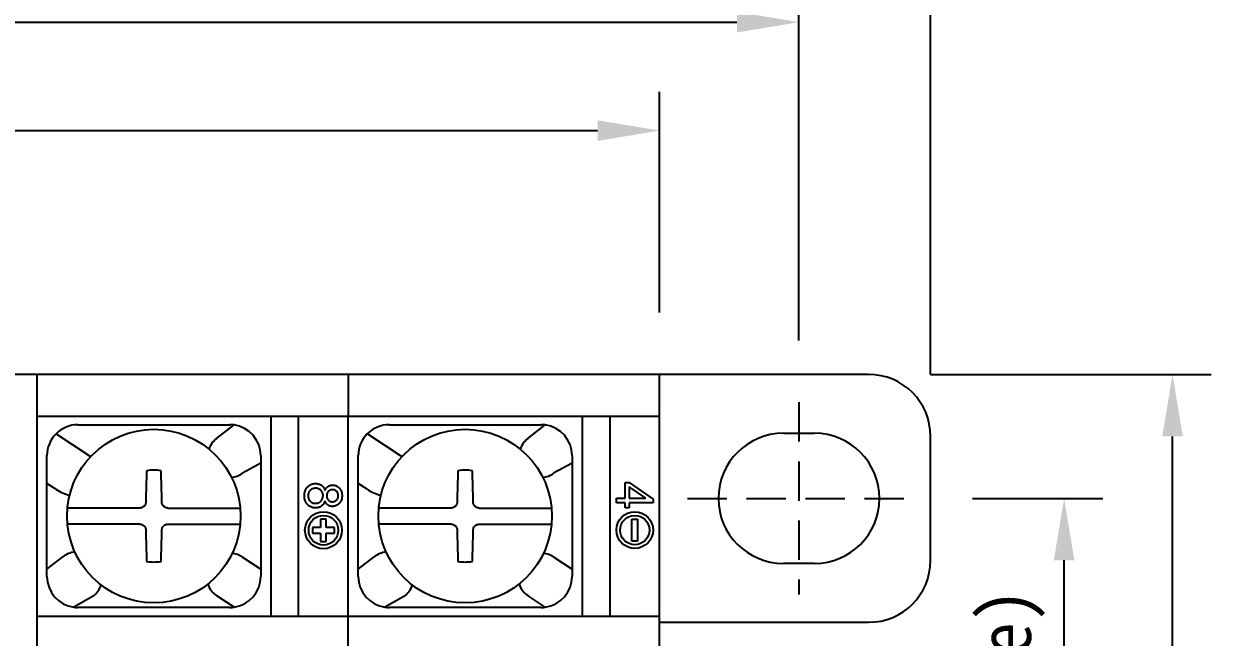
# Model space of a CAD drawing. Header units: millimetres. Extents: x 3108 to 3521, y -1583 to -1296.
# Drawn here: x 3258.38 to 3296.72, y -1408.66 to -1388.86 of the extents above; entities that cross this region are included whole.
import ezdxf

# ---------------------------------------------------------------- set-up
doc = ezdxf.new("R2010")
doc.units = ezdxf.units.MM
doc.linetypes.add('HIDDEN', pattern=[9.525, 6.35, -3.175])
doc.styles.add('굴림', font='', dxfattribs={"width": 0.9})
doc.styles.get('굴림').set_extended_font_data('GulimChe')
doc.dimstyles.new('ISO-25', dxfattribs={"dimtxt": 1.7, "dimasz": 2, "dimexe": 1.25, "dimexo": 2, "dimtad": 1, "dimzin": 9, "dimdsep": 46, "dimtxsty": '굴림', "dimcen": 2.5, "dimclrd": 4, "dimclre": 4, "dimclrt": 4, "dimadec": 0, "dimazin": 0, "dimtfac": 1, "dimtmove": 0, "dimatfit": 3, "dimfxl": 1, "dimarcsym": 0})

# ---------------------------------------------------------------- blocks, each defined once
blk = doc.blocks.new('*D39')
at = {"color": 4, "lineweight": -2, "ltscale": 0.3, "transparency": 16777216}
for p, q in [((3207.905, -1398.173), (3207.905, -1391.054)), ((3278.905, -1398.173), (3278.905, -1391.054)), ((3209.905, -1392.304), (3276.905, -1392.304))]:
    blk.add_line(p, q, dxfattribs=at)
at = {"color": 4, "ltscale": 0.3, "transparency": 16777216}
for points in [[(3209.905, -1391.971), (3209.905, -1392.638), (3207.905, -1392.304)], [(3276.905, -1391.971), (3276.905, -1392.638), (3278.905, -1392.304)]]:
    blk.add_solid(points, dxfattribs=at)
at = {"layer": 'DEFPOINTS', "color": 0, "ltscale": 0.3, "transparency": 16777216}
for p in [(3278.905, -1392.304), (3207.905, -1400.173), (3278.905, -1400.173)]:
    blk.add_point(p, dxfattribs=at)
at = {"color": 4, "ltscale": 0.3, "transparency": 16777216, "insert": (3243.405, -1390.807), "char_height": 1.7, "attachment_point": 5, "style": '굴림'}
blk.add_mtext('71', dxfattribs=at)
blk = doc.blocks.new('*D40')
at = {"color": 4, "lineweight": -2, "ltscale": 0.3, "transparency": 16777216}
for p, q in [((3203.405, -1398.173), (3203.405, -1387.554)), ((3283.405, -1399.073), (3283.405, -1387.554)), ((3205.405, -1388.804), (3281.405, -1388.804))]:
    blk.add_line(p, q, dxfattribs=at)
at = {"color": 4, "ltscale": 0.3, "transparency": 16777216}
for points in [[(3205.405, -1388.471), (3205.405, -1389.138), (3203.405, -1388.804)], [(3281.405, -1388.471), (3281.405, -1389.138), (3283.405, -1388.804)]]:
    blk.add_solid(points, dxfattribs=at)
at = {"layer": 'DEFPOINTS', "color": 0, "ltscale": 0.3, "transparency": 16777216}
for p in [(3283.405, -1388.804), (3203.405, -1400.173), (3283.405, -1401.073)]:
    blk.add_point(p, dxfattribs=at)
at = {"color": 4, "ltscale": 0.3, "transparency": 16777216, "insert": (3243.405, -1387.111), "char_height": 1.7, "attachment_point": 5, "style": '굴림'}
blk.add_mtext('80{\\W1;(중판취부 Hole)}', dxfattribs=at)
blk = doc.blocks.new('*D41')
at = {"color": 4, "lineweight": -2, "ltscale": 0.3, "transparency": 16777216}
for p, q in [((3199.655, -1398.173), (3199.655, -1384.054)), ((3287.655, -1400.173), (3287.655, -1384.054)), ((3201.655, -1385.304), (3285.655, -1385.304))]:
    blk.add_line(p, q, dxfattribs=at)
at = {"color": 4, "ltscale": 0.3, "transparency": 16777216}
for points in [[(3201.655, -1384.971), (3201.655, -1385.638), (3199.655, -1385.304)], [(3285.655, -1384.971), (3285.655, -1385.638), (3287.655, -1385.304)]]:
    blk.add_solid(points, dxfattribs=at)
at = {"layer": 'DEFPOINTS', "color": 0, "ltscale": 0.3, "transparency": 16777216}
for p in [(3287.655, -1385.304), (3199.655, -1400.173), (3287.655, -1402.173)]:
    blk.add_point(p, dxfattribs=at)
at = {"color": 4, "ltscale": 0.3, "transparency": 16777216, "insert": (3243.655, -1383.81), "char_height": 1.7, "attachment_point": 5, "style": '굴림'}
blk.add_mtext('88', dxfattribs=at)
blk = doc.blocks.new('*D42')
at = {"color": 4, "lineweight": -2, "ltscale": 0.3, "transparency": 16777216}
for p, q in [((3289.005, -1404.173), (3293.217, -1404.173)), ((3291.967, -1426.173), (3291.967, -1406.173)), ((3280.905, -1428.173), (3293.217, -1428.173))]:
    blk.add_line(p, q, dxfattribs=at)
at = {"color": 4, "ltscale": 0.3, "transparency": 16777216}
for points in [[(3291.633, -1406.173), (3292.3, -1406.173), (3291.967, -1404.173)], [(3291.633, -1426.173), (3292.3, -1426.173), (3291.967, -1428.173)]]:
    blk.add_solid(points, dxfattribs=at)
at = {"layer": 'DEFPOINTS', "color": 0, "ltscale": 0.3, "transparency": 16777216}
for p in [(3287.005, -1404.173), (3291.967, -1404.173), (3278.905, -1428.173)]:
    blk.add_point(p, dxfattribs=at)
at = {"color": 4, "ltscale": 0.3, "transparency": 16777216, "insert": (3290.273, -1416.173), "char_height": 1.7, "attachment_point": 5, "rotation": 90, "style": '굴림'}
blk.add_mtext('24{\\W1;(중판취부 Hole)}', dxfattribs=at)
blk = doc.blocks.new('*D43')
at = {"color": 4, "lineweight": -2, "ltscale": 0.3, "transparency": 16777216}
for p, q in [((3287.655, -1400.173), (3296.717, -1400.173)), ((3295.467, -1430.173), (3295.467, -1402.173)), ((3280.905, -1432.173), (3296.717, -1432.173))]:
    blk.add_line(p, q, dxfattribs=at)
at = {"color": 4, "ltscale": 0.3, "transparency": 16777216}
for points in [[(3295.133, -1402.173), (3295.8, -1402.173), (3295.467, -1400.173)], [(3295.133, -1430.173), (3295.8, -1430.173), (3295.467, -1432.173)]]:
    blk.add_solid(points, dxfattribs=at)
at = {"layer": 'DEFPOINTS', "color": 0, "ltscale": 0.3, "transparency": 16777216}
for p in [(3285.655, -1400.173), (3295.467, -1400.173), (3278.905, -1432.173)]:
    blk.add_point(p, dxfattribs=at)
at = {"color": 4, "ltscale": 0.3, "transparency": 16777216, "insert": (3293.972, -1416.173), "char_height": 1.7, "attachment_point": 5, "rotation": 90, "style": '굴림'}
blk.add_mtext('32', dxfattribs=at)

msp = doc.modelspace()

# ---------------------------------------------------------------- linework, layer by layer
for p, q in [((3285.655, -1400.173), (3207.905, -1400.173)), ((3258.805, -1400.173), (3258.805, -1432.173)), ((3268.855, -1400.173), (3268.855, -1401.539)), ((3278.905, -1401.54), (3278.905, -1400.173)), ((3278.905, -1401.536), (3258.805, -1401.536)), ((3266.355, -1401.518), (3266.355, -1407.951)), ((3267.255, -1407.97), (3267.255, -1401.536)), ((3268.855, -1407.946), (3268.855, -1401.559)), ((3276.405, -1401.518), (3276.405, -1407.951)), ((3277.305, -1401.536), (3277.305, -1407.97)), ((3278.905, -1401.551), (3278.905, -1401.54)), ((3278.905, -1401.559), (3278.905, -1401.551)), ((3278.905, -1407.947), (3278.905, -1401.559)), ((3260.13, -1401.795), (3265.03, -1401.795)), ((3264.603, -1402.24), (3265.168, -1401.804)), ((3270.18, -1401.795), (3275.08, -1401.795)), ((3274.653, -1402.24), (3275.218, -1401.804)), ((3259.422, -1402.089), (3260.539, -1402.827)), ((3269.472, -1402.089), (3270.589, -1402.827)), ((3282.905, -1402.073), (3283.905, -1402.073)), ((3287.655, -1406.173), (3287.655, -1402.173)), ((3259.13, -1403.694), (3259.13, -1402.795)), ((3266.03, -1403.033), (3265.437, -1403.364)), ((3266.03, -1402.795), (3266.03, -1403.033)), ((3266.03, -1403.033), (3266.03, -1406.457)), ((3269.18, -1403.694), (3269.18, -1402.795)), ((3276.08, -1403.033), (3275.487, -1403.364)), ((3276.08, -1402.795), (3276.08, -1403.033)), ((3276.08, -1403.033), (3276.08, -1406.457)), ((3259.412, -1403.88), (3259.13, -1403.694)), ((3259.13, -1406.457), (3259.13, -1403.694)), ((3269.462, -1403.88), (3269.18, -1403.694)), ((3269.18, -1406.457), (3269.18, -1403.694)), ((3277.797, -1404.171), (3277.797, -1403.659)), ((3277.797, -1403.659), (3277.93, -1403.659)), ((3277.93, -1403.659), (3278.696, -1404.198)), ((3277.93, -1403.801), (3277.93, -1404.171)), ((3278.463, -1404.171), (3277.93, -1403.801)), ((3277.514, -1404.317), (3277.514, -1404.171)), ((3277.514, -1404.171), (3277.797, -1404.171)), ((3277.93, -1404.171), (3278.463, -1404.171)), ((3278.696, -1404.198), (3278.696, -1404.317)), ((3277.797, -1404.317), (3277.514, -1404.317)), ((3277.797, -1404.476), (3277.797, -1404.317)), ((3277.93, -1404.476), (3277.797, -1404.476)), ((3277.93, -1404.317), (3277.93, -1404.476)), ((3278.696, -1404.317), (3277.93, -1404.317)), ((3268.144, -1404.845), (3267.965, -1404.845)), ((3267.965, -1404.845), (3267.965, -1405.113)), ((3268.144, -1405.113), (3268.144, -1404.845)), ((3278.016, -1405.553), (3278.016, -1404.844)), ((3278.016, -1404.844), (3278.193, -1404.844)), ((3278.193, -1404.844), (3278.193, -1405.553)), ((3267.965, -1405.113), (3267.697, -1405.113)), ((3267.697, -1405.113), (3267.697, -1405.291)), ((3267.697, -1405.291), (3267.965, -1405.291)), ((3267.965, -1405.291), (3267.965, -1405.56)), ((3268.412, -1405.113), (3268.144, -1405.113)), ((3268.144, -1405.56), (3268.144, -1405.291)), ((3268.144, -1405.291), (3268.412, -1405.291)), ((3268.412, -1405.291), (3268.412, -1405.113)), ((3267.965, -1405.56), (3268.144, -1405.56)), ((3278.193, -1405.553), (3278.016, -1405.553)), ((3259.13, -1406.457), (3259.642, -1406.062)), ((3265.443, -1406.069), (3266.03, -1406.457)), ((3269.18, -1406.457), (3269.692, -1406.062)), ((3275.493, -1406.069), (3276.08, -1406.457)), ((3259.13, -1406.695), (3259.13, -1406.457)), ((3266.03, -1406.457), (3266.03, -1406.695)), ((3269.18, -1406.695), (3269.18, -1406.457)), ((3276.08, -1406.457), (3276.08, -1406.695)), ((3283.905, -1406.273), (3282.905, -1406.273)), ((3260.617, -1407.327), (3259.992, -1407.685)), ((3265.168, -1407.685), (3264.616, -1407.32)), ((3270.667, -1407.327), (3270.042, -1407.685)), ((3275.218, -1407.685), (3274.666, -1407.32)), ((3265.03, -1407.695), (3260.13, -1407.695)), ((3275.08, -1407.695), (3270.18, -1407.695)), ((3258.805, -1407.97), (3278.905, -1407.97)), ((3268.855, -1407.954), (3268.855, -1407.946)), ((3268.855, -1407.966), (3268.855, -1407.954)), ((3268.855, -1409.159), (3268.855, -1407.966)), ((3278.905, -1407.954), (3278.905, -1407.947)), ((3278.905, -1407.965), (3278.905, -1407.954)), ((3278.905, -1409.16), (3278.905, -1407.965)), ((3278.905, -1408.173), (3285.655, -1408.173))]:
    msp.add_line(p, q)
at = {"color": 1, "linetype": 'HIDDEN', "ltscale": 0.2}
for p, q in [((3283.405, -1401.073), (3283.405, -1407.273)), ((3279.805, -1404.173), (3287.005, -1404.173))]:
    msp.add_line(p, q, dxfattribs=at)
at = {"ltscale": 0.3}
for p, q in [((3262.124, -1404.486), (3259.792, -1404.486)), ((3263.036, -1404.486), (3265.368, -1404.486)), ((3272.174, -1404.486), (3269.842, -1404.486)), ((3273.086, -1404.486), (3275.418, -1404.486)), ((3262.124, -1405.003), (3259.792, -1405.003)), ((3263.036, -1405.003), (3265.368, -1405.003)), ((3272.174, -1405.003), (3269.842, -1405.003)), ((3273.086, -1405.003), (3275.418, -1405.003))]:
    msp.add_line(p, q, dxfattribs=at)
for centre, radius in [((3262.58, -1404.745), 2.8), ((3272.63, -1404.745), 2.8), ((3268.055, -1405.202), 0.596), ((3278.105, -1405.198), 0.591), ((3268.055, -1405.202), 0.477), ((3278.105, -1405.198), 0.473)]:
    msp.add_circle(centre, radius)
for centre, radius, start, end in [((3285.655, -1402.173), 2, 0, 90), ((3260.13, -1402.795), 1, 90, 135.0814), ((3265.03, -1402.795), 1, 82.0558, 90), ((3265.03, -1402.795), 1, 0, 82.0558), ((3270.18, -1402.795), 1, 90, 135.0814), ((3275.08, -1402.795), 1, 82.0558, 90), ((3275.08, -1402.795), 1, 0, 82.0558), ((3260.13, -1402.795), 1, 135.0814, 180), ((3265.03, -1402.795), 0.7, 127.6139, 162.568), ((3270.18, -1402.795), 1, 135.0814, 180), ((3275.08, -1402.795), 0.7, 127.6139, 162.568), ((3282.905, -1404.173), 2.1, 90, 270), ((3283.905, -1404.173), 2.1, 270, 90), ((3262.58, -1404.745), 1.483, 80.9605, 99.0395), ((3265.03, -1402.795), 0.7, 274.4638, 305.5396), ((3272.63, -1404.745), 1.483, 80.9605, 99.0395), ((3275.08, -1402.795), 0.7, 274.4638, 305.5396), ((3260.13, -1402.795), 1.301, 236.5346, 258.1574), ((3270.18, -1402.795), 1.301, 236.5346, 258.1574), ((3260.13, -1406.695), 0.799, 97.163, 127.6139), ((3265.03, -1406.695), 0.75, 56.5346, 84.0409), ((3270.18, -1406.695), 0.799, 97.163, 127.6139), ((3275.08, -1406.695), 0.75, 56.5346, 84.0409), ((3285.655, -1406.173), 2, 270, 0), ((3262.58, -1404.745), 1.483, 260.9605, 279.0395), ((3272.63, -1404.745), 1.483, 260.9605, 279.0395), ((3260.13, -1406.695), 1, 180, 262.0558), ((3265.03, -1406.695), 0.75, 198.9259, 236.5346), ((3265.03, -1406.695), 1, 277.9442, 0), ((3270.18, -1406.695), 1, 180, 262.0558), ((3275.08, -1406.695), 0.75, 198.9259, 236.5346), ((3275.08, -1406.695), 1, 277.9442, 0), ((3260.13, -1406.695), 0.799, 307.6139, 339.8732), ((3270.18, -1406.695), 0.799, 307.6139, 339.8732), ((3260.13, -1406.695), 1, 262.0558, 270), ((3265.03, -1406.695), 1, 270, 277.9442), ((3270.18, -1406.695), 1, 262.0558, 270), ((3275.08, -1406.695), 1, 270, 277.9442)]:
    msp.add_arc(centre, radius, start, end)
for centre, major_axis, start_param, end_param in [((3262.752, -1404.746), (0.039, 4.997), 1.273815, 1.479878), ((3262.408, -1404.746), (0.039, -4.997), 1.661715, 1.867778), ((3272.802, -1404.746), (0.039, 4.997), 1.273815, 1.479878), ((3272.458, -1404.746), (0.039, -4.997), 1.661715, 1.867778), ((3262.752, -1404.743), (-0.039, 4.997), 1.661715, 1.867778), ((3262.408, -1404.743), (-0.039, -4.997), 1.273815, 1.479878), ((3272.802, -1404.743), (-0.039, 4.997), 1.661715, 1.867778), ((3272.458, -1404.743), (-0.039, -4.997), 1.273815, 1.479878)]:
    msp.add_ellipse(centre, major_axis=major_axis, ratio=0.087156, start_param=start_param, end_param=end_param)
for points, knots in [([(3268.105, -1404.257), (3268.094, -1404.293), (3268.078, -1404.327), (3268.045, -1404.373), (3268.032, -1404.387), (3268.005, -1404.413), (3267.99, -1404.425), (3267.965, -1404.44), (3267.957, -1404.444), (3267.94, -1404.453), (3267.923, -1404.46), (3267.905, -1404.466), (3267.886, -1404.471), (3267.877, -1404.473), (3267.849, -1404.479), (3267.83, -1404.48), (3267.793, -1404.482), (3267.774, -1404.481), (3267.746, -1404.478), (3267.736, -1404.476), (3267.717, -1404.473), (3267.69, -1404.466), (3267.664, -1404.457), (3267.629, -1404.441), (3267.613, -1404.431), (3267.582, -1404.409), (3267.567, -1404.397), (3267.54, -1404.371), (3267.527, -1404.357), (3267.504, -1404.327), (3267.489, -1404.303), (3267.477, -1404.277), (3267.469, -1404.26), (3267.466, -1404.251), (3267.456, -1404.224), (3267.452, -1404.206), (3267.446, -1404.178), (3267.444, -1404.169), (3267.442, -1404.15), (3267.441, -1404.141), (3267.439, -1404.112), (3267.438, -1404.094), (3267.439, -1404.056), (3267.441, -1404.037), (3267.444, -1404.009), (3267.446, -1404), (3267.449, -1403.981), (3267.452, -1403.972), (3267.464, -1403.926), (3267.479, -1403.892), (3267.51, -1403.843), (3267.521, -1403.828), (3267.546, -1403.8), (3267.56, -1403.787), (3267.582, -1403.769), (3267.59, -1403.763), (3267.605, -1403.752), (3267.629, -1403.737), (3267.654, -1403.725), (3267.681, -1403.715), (3267.69, -1403.712), (3267.709, -1403.707), (3267.736, -1403.701), (3267.764, -1403.697), (3267.802, -1403.695), (3267.821, -1403.696), (3267.859, -1403.699), (3267.878, -1403.702), (3267.905, -1403.709), (3267.914, -1403.712), (3267.932, -1403.718), (3267.941, -1403.722), (3267.967, -1403.734), (3267.983, -1403.743), (3267.998, -1403.755)], [0, 0, 0, 0, 0.0625, 0.0625, 0.09375, 0.09375, 0.125, 0.125, 0.140625, 0.140625, 0.15625, 0.171875, 0.171875, 0.1875, 0.1875, 0.21875, 0.21875, 0.25, 0.25, 0.265625, 0.265625, 0.28125, 0.3125, 0.3125, 0.34375, 0.34375, 0.375, 0.375, 0.40625, 0.40625, 0.4375, 0.453125, 0.453125, 0.46875, 0.46875, 0.5, 0.5, 0.515625, 0.515625, 0.53125, 0.53125, 0.5625, 0.5625, 0.59375, 0.59375, 0.609375, 0.609375, 0.625, 0.625, 0.6875, 0.6875, 0.71875, 0.71875, 0.75, 0.75, 0.765625, 0.765625, 0.78125, 0.8125, 0.8125, 0.828125, 0.828125, 0.84375, 0.875, 0.875, 0.90625, 0.90625, 0.9375, 0.9375, 0.953125, 0.953125, 0.96875, 0.96875, 1, 1, 1, 1]), ([(3267.974, -1403.914), (3267.962, -1403.903), (3267.95, -1403.893), (3267.93, -1403.88), (3267.923, -1403.876), (3267.909, -1403.868), (3267.901, -1403.865), (3267.879, -1403.857), (3267.864, -1403.853), (3267.84, -1403.849), (3267.832, -1403.848), (3267.816, -1403.847), (3267.808, -1403.846), (3267.792, -1403.847), (3267.784, -1403.847), (3267.768, -1403.849), (3267.76, -1403.85), (3267.737, -1403.854), (3267.722, -1403.859), (3267.7, -1403.868), (3267.692, -1403.871), (3267.678, -1403.878), (3267.671, -1403.882), (3267.651, -1403.895), (3267.638, -1403.905), (3267.621, -1403.921), (3267.616, -1403.928), (3267.606, -1403.94), (3267.602, -1403.947), (3267.593, -1403.96), (3267.589, -1403.967), (3267.582, -1403.981), (3267.579, -1403.989), (3267.57, -1404.011), (3267.566, -1404.026), (3267.56, -1404.058), (3267.559, -1404.074), (3267.559, -1404.106), (3267.56, -1404.122), (3267.564, -1404.145), (3267.566, -1404.153), (3267.57, -1404.168), (3267.575, -1404.184), (3267.581, -1404.198), (3267.588, -1404.212), (3267.592, -1404.219), (3267.605, -1404.24), (3267.615, -1404.252), (3267.626, -1404.264)], [0, 0, 0, 0, 0.0625, 0.0625, 0.09375, 0.09375, 0.125, 0.125, 0.1875, 0.1875, 0.21875, 0.21875, 0.25, 0.25, 0.28125, 0.28125, 0.3125, 0.3125, 0.375, 0.375, 0.40625, 0.40625, 0.4375, 0.4375, 0.5, 0.5, 0.53125, 0.53125, 0.5625, 0.5625, 0.59375, 0.59375, 0.625, 0.625, 0.6875, 0.6875, 0.75, 0.75, 0.8125, 0.8125, 0.84375, 0.84375, 0.875, 0.90625, 0.90625, 0.9375, 0.9375, 1, 1, 1, 1]), ([(3267.998, -1403.755), (3268.012, -1403.765), (3268.024, -1403.777), (3268.047, -1403.802), (3268.057, -1403.815), (3268.071, -1403.837), (3268.075, -1403.844), (3268.082, -1403.859), (3268.086, -1403.867), (3268.096, -1403.89), (3268.101, -1403.906), (3268.105, -1403.923)], [0, 0, 0, 0, 0.25, 0.25, 0.5, 0.5, 0.625, 0.625, 0.75, 0.75, 1, 1, 1, 1]), ([(3268.105, -1403.923), (3268.111, -1403.906), (3268.118, -1403.89), (3268.135, -1403.859), (3268.144, -1403.845), (3268.161, -1403.824), (3268.167, -1403.818), (3268.179, -1403.805), (3268.192, -1403.794), (3268.206, -1403.784), (3268.222, -1403.774), (3268.229, -1403.77), (3268.253, -1403.759), (3268.27, -1403.754), (3268.305, -1403.747), (3268.322, -1403.745), (3268.348, -1403.744), (3268.357, -1403.744), (3268.374, -1403.745), (3268.383, -1403.746), (3268.409, -1403.749), (3268.426, -1403.753), (3268.451, -1403.761), (3268.459, -1403.764), (3268.475, -1403.771), (3268.483, -1403.774), (3268.507, -1403.787), (3268.521, -1403.797), (3268.541, -1403.813), (3268.548, -1403.819), (3268.561, -1403.831), (3268.567, -1403.837), (3268.584, -1403.857), (3268.595, -1403.871), (3268.609, -1403.893), (3268.613, -1403.901), (3268.621, -1403.916), (3268.625, -1403.924), (3268.635, -1403.949), (3268.64, -1403.965), (3268.646, -1403.991), (3268.648, -1403.999), (3268.651, -1404.017), (3268.652, -1404.025), (3268.655, -1404.051), (3268.656, -1404.069), (3268.656, -1404.104), (3268.655, -1404.121), (3268.652, -1404.147), (3268.651, -1404.155), (3268.648, -1404.173), (3268.646, -1404.181), (3268.64, -1404.207), (3268.635, -1404.224), (3268.625, -1404.248), (3268.621, -1404.256), (3268.613, -1404.271), (3268.609, -1404.279), (3268.595, -1404.302), (3268.584, -1404.316), (3268.561, -1404.342), (3268.549, -1404.354), (3268.508, -1404.387), (3268.478, -1404.405), (3268.428, -1404.422), (3268.411, -1404.426), (3268.376, -1404.431), (3268.359, -1404.433), (3268.324, -1404.432), (3268.306, -1404.431), (3268.281, -1404.426), (3268.272, -1404.423), (3268.255, -1404.418), (3268.247, -1404.415), (3268.223, -1404.404), (3268.208, -1404.396), (3268.187, -1404.38), (3268.181, -1404.374), (3268.168, -1404.362), (3268.156, -1404.349), (3268.146, -1404.335), (3268.136, -1404.32), (3268.131, -1404.313), (3268.119, -1404.289), (3268.112, -1404.273), (3268.105, -1404.257)], [0, 0, 0, 0, 0.03125, 0.03125, 0.0625, 0.0625, 0.078125, 0.078125, 0.09375, 0.109375, 0.109375, 0.125, 0.125, 0.15625, 0.15625, 0.1875, 0.1875, 0.203125, 0.203125, 0.21875, 0.21875, 0.25, 0.25, 0.265625, 0.265625, 0.28125, 0.28125, 0.3125, 0.3125, 0.328125, 0.328125, 0.34375, 0.34375, 0.375, 0.375, 0.390625, 0.390625, 0.40625, 0.40625, 0.4375, 0.4375, 0.453125, 0.453125, 0.46875, 0.46875, 0.5, 0.5, 0.53125, 0.53125, 0.546875, 0.546875, 0.5625, 0.5625, 0.59375, 0.59375, 0.609375, 0.609375, 0.625, 0.625, 0.65625, 0.65625, 0.6875, 0.6875, 0.75, 0.75, 0.78125, 0.78125, 0.8125, 0.8125, 0.84375, 0.84375, 0.859375, 0.859375, 0.875, 0.875, 0.90625, 0.90625, 0.921875, 0.921875, 0.9375, 0.953125, 0.953125, 0.96875, 0.96875, 1, 1, 1, 1]), ([(3267.626, -1404.264), (3267.638, -1404.275), (3267.65, -1404.285), (3267.67, -1404.298), (3267.677, -1404.302), (3267.691, -1404.31), (3267.698, -1404.313), (3267.721, -1404.322), (3267.736, -1404.326), (3267.76, -1404.329), (3267.768, -1404.33), (3267.784, -1404.332), (3267.792, -1404.332), (3267.816, -1404.332), (3267.831, -1404.33), (3267.855, -1404.326), (3267.863, -1404.324), (3267.878, -1404.32), (3267.894, -1404.315), (3267.908, -1404.308), (3267.922, -1404.301), (3267.929, -1404.297), (3267.949, -1404.283), (3267.961, -1404.273), (3267.978, -1404.256), (3267.983, -1404.25), (3267.994, -1404.237), (3268.008, -1404.218), (3268.019, -1404.197), (3268.028, -1404.174), (3268.03, -1404.167), (3268.034, -1404.151), (3268.036, -1404.144), (3268.039, -1404.128), (3268.04, -1404.12), (3268.041, -1404.104), (3268.042, -1404.096), (3268.042, -1404.072), (3268.041, -1404.056), (3268.036, -1404.025), (3268.032, -1404.009), (3268.02, -1403.979), (3268.013, -1403.965), (3268, -1403.945), (3267.995, -1403.938), (3267.985, -1403.926), (3267.979, -1403.92), (3267.974, -1403.914)], [0, 0, 0, 0, 0.0625, 0.0625, 0.09375, 0.09375, 0.125, 0.125, 0.1875, 0.1875, 0.21875, 0.21875, 0.25, 0.25, 0.3125, 0.3125, 0.34375, 0.34375, 0.375, 0.40625, 0.40625, 0.4375, 0.4375, 0.5, 0.5, 0.53125, 0.53125, 0.5625, 0.625, 0.625, 0.65625, 0.65625, 0.6875, 0.6875, 0.71875, 0.71875, 0.75, 0.75, 0.8125, 0.8125, 0.875, 0.875, 0.9375, 0.9375, 0.96875, 0.96875, 1, 1, 1, 1]), ([(3268.481, -1403.949), (3268.473, -1403.94), (3268.463, -1403.932), (3268.448, -1403.921), (3268.442, -1403.917), (3268.431, -1403.911), (3268.426, -1403.909), (3268.408, -1403.901), (3268.396, -1403.898), (3268.377, -1403.895), (3268.371, -1403.894), (3268.359, -1403.893), (3268.352, -1403.893), (3268.333, -1403.894), (3268.321, -1403.895), (3268.302, -1403.899), (3268.296, -1403.9), (3268.284, -1403.904), (3268.272, -1403.908), (3268.261, -1403.914), (3268.25, -1403.92), (3268.245, -1403.923), (3268.229, -1403.934), (3268.22, -1403.943), (3268.207, -1403.956), (3268.203, -1403.961), (3268.195, -1403.971), (3268.192, -1403.977), (3268.182, -1403.993), (3268.177, -1404.004), (3268.169, -1404.028), (3268.166, -1404.04), (3268.162, -1404.065), (3268.161, -1404.078), (3268.161, -1404.103), (3268.162, -1404.116), (3268.166, -1404.141), (3268.17, -1404.153), (3268.178, -1404.176), (3268.184, -1404.188), (3268.194, -1404.204), (3268.198, -1404.209), (3268.206, -1404.219), (3268.21, -1404.224), (3268.214, -1404.228)], [0, 0, 0, 0, 0.0625, 0.0625, 0.09375, 0.09375, 0.125, 0.125, 0.1875, 0.1875, 0.21875, 0.21875, 0.25, 0.25, 0.3125, 0.3125, 0.34375, 0.34375, 0.375, 0.40625, 0.40625, 0.4375, 0.4375, 0.5, 0.5, 0.53125, 0.53125, 0.5625, 0.5625, 0.625, 0.625, 0.6875, 0.6875, 0.75, 0.75, 0.8125, 0.8125, 0.875, 0.875, 0.9375, 0.9375, 0.96875, 0.96875, 1, 1, 1, 1]), ([(3268.214, -1404.228), (3268.223, -1404.237), (3268.233, -1404.245), (3268.253, -1404.259), (3268.265, -1404.265), (3268.288, -1404.274), (3268.3, -1404.278), (3268.319, -1404.281), (3268.325, -1404.281), (3268.338, -1404.282), (3268.344, -1404.282), (3268.356, -1404.282), (3268.363, -1404.281), (3268.375, -1404.28), (3268.381, -1404.279), (3268.4, -1404.275), (3268.417, -1404.27), (3268.434, -1404.261), (3268.445, -1404.255), (3268.45, -1404.251), (3268.466, -1404.24), (3268.475, -1404.232), (3268.488, -1404.218), (3268.492, -1404.213), (3268.5, -1404.204), (3268.503, -1404.198), (3268.513, -1404.183), (3268.519, -1404.171), (3268.527, -1404.148), (3268.53, -1404.135), (3268.534, -1404.111), (3268.535, -1404.098), (3268.535, -1404.073), (3268.534, -1404.061), (3268.53, -1404.036), (3268.526, -1404.024), (3268.518, -1404), (3268.512, -1403.989), (3268.498, -1403.968), (3268.49, -1403.958), (3268.481, -1403.949)], [0, 0, 0, 0, 0.0625, 0.0625, 0.125, 0.125, 0.1875, 0.1875, 0.21875, 0.21875, 0.25, 0.25, 0.28125, 0.28125, 0.3125, 0.3125, 0.375, 0.40625, 0.40625, 0.4375, 0.4375, 0.5, 0.5, 0.53125, 0.53125, 0.5625, 0.5625, 0.625, 0.625, 0.6875, 0.6875, 0.75, 0.75, 0.8125, 0.8125, 0.875, 0.875, 0.9375, 0.9375, 1, 1, 1, 1]), ([(3262.322, -1404.289), (3262.321, -1404.302), (3262.32, -1404.315), (3262.316, -1404.333), (3262.314, -1404.34), (3262.311, -1404.352), (3262.308, -1404.358), (3262.301, -1404.376), (3262.295, -1404.387), (3262.28, -1404.408), (3262.272, -1404.419), (3262.254, -1404.437), (3262.244, -1404.445), (3262.228, -1404.456), (3262.222, -1404.459), (3262.211, -1404.465), (3262.205, -1404.468), (3262.188, -1404.476), (3262.175, -1404.479), (3262.15, -1404.485), (3262.137, -1404.486), (3262.124, -1404.486)], [0, 0, 0, 0, 0.125, 0.125, 0.1875, 0.1875, 0.25, 0.25, 0.375, 0.375, 0.5, 0.5, 0.625, 0.625, 0.6875, 0.6875, 0.75, 0.75, 0.875, 0.875, 1, 1, 1, 1]), ([(3263.036, -1404.486), (3263.023, -1404.486), (3263.01, -1404.485), (3262.991, -1404.481), (3262.985, -1404.479), (3262.973, -1404.475), (3262.967, -1404.473), (3262.949, -1404.466), (3262.937, -1404.459), (3262.916, -1404.445), (3262.906, -1404.437), (3262.888, -1404.419), (3262.88, -1404.409), (3262.869, -1404.393), (3262.865, -1404.387), (3262.859, -1404.376), (3262.856, -1404.37), (3262.849, -1404.352), (3262.845, -1404.34), (3262.84, -1404.315), (3262.838, -1404.302), (3262.838, -1404.289)], [0, 0, 0, 0, 0.125, 0.125, 0.1875, 0.1875, 0.25, 0.25, 0.375, 0.375, 0.5, 0.5, 0.625, 0.625, 0.6875, 0.6875, 0.75, 0.75, 0.875, 0.875, 1, 1, 1, 1]), ([(3272.372, -1404.289), (3272.371, -1404.302), (3272.37, -1404.315), (3272.366, -1404.333), (3272.364, -1404.34), (3272.361, -1404.352), (3272.358, -1404.358), (3272.351, -1404.376), (3272.345, -1404.387), (3272.33, -1404.408), (3272.322, -1404.419), (3272.304, -1404.437), (3272.294, -1404.445), (3272.278, -1404.456), (3272.272, -1404.459), (3272.261, -1404.465), (3272.255, -1404.468), (3272.238, -1404.476), (3272.225, -1404.479), (3272.2, -1404.485), (3272.187, -1404.486), (3272.174, -1404.486)], [0, 0, 0, 0, 0.125, 0.125, 0.1875, 0.1875, 0.25, 0.25, 0.375, 0.375, 0.5, 0.5, 0.625, 0.625, 0.6875, 0.6875, 0.75, 0.75, 0.875, 0.875, 1, 1, 1, 1]), ([(3273.086, -1404.486), (3273.073, -1404.486), (3273.06, -1404.485), (3273.041, -1404.481), (3273.035, -1404.479), (3273.023, -1404.475), (3273.017, -1404.473), (3272.999, -1404.466), (3272.987, -1404.459), (3272.966, -1404.445), (3272.956, -1404.437), (3272.938, -1404.419), (3272.93, -1404.409), (3272.919, -1404.393), (3272.915, -1404.387), (3272.909, -1404.376), (3272.906, -1404.37), (3272.899, -1404.352), (3272.895, -1404.34), (3272.89, -1404.315), (3272.888, -1404.302), (3272.888, -1404.289)], [0, 0, 0, 0, 0.125, 0.125, 0.1875, 0.1875, 0.25, 0.25, 0.375, 0.375, 0.5, 0.5, 0.625, 0.625, 0.6875, 0.6875, 0.75, 0.75, 0.875, 0.875, 1, 1, 1, 1]), ([(3262.124, -1405.003), (3262.137, -1405.003), (3262.15, -1405.004), (3262.169, -1405.008), (3262.175, -1405.01), (3262.187, -1405.014), (3262.193, -1405.016), (3262.211, -1405.024), (3262.222, -1405.03), (3262.244, -1405.044), (3262.254, -1405.052), (3262.272, -1405.071), (3262.28, -1405.08), (3262.291, -1405.097), (3262.294, -1405.102), (3262.3, -1405.113), (3262.303, -1405.119), (3262.311, -1405.137), (3262.315, -1405.149), (3262.32, -1405.175), (3262.321, -1405.187), (3262.322, -1405.2)], [0, 0, 0, 0, 0.125, 0.125, 0.1875, 0.1875, 0.25, 0.25, 0.375, 0.375, 0.5, 0.5, 0.625, 0.625, 0.6875, 0.6875, 0.75, 0.75, 0.875, 0.875, 1, 1, 1, 1]), ([(3262.838, -1405.2), (3262.838, -1405.187), (3262.84, -1405.175), (3262.844, -1405.156), (3262.845, -1405.15), (3262.849, -1405.137), (3262.851, -1405.131), (3262.859, -1405.113), (3262.865, -1405.102), (3262.879, -1405.081), (3262.888, -1405.071), (3262.906, -1405.053), (3262.916, -1405.044), (3262.932, -1405.034), (3262.937, -1405.03), (3262.949, -1405.024), (3262.955, -1405.021), (3262.972, -1405.014), (3262.984, -1405.01), (3263.01, -1405.004), (3263.023, -1405.003), (3263.036, -1405.003)], [0, 0, 0, 0, 0.125, 0.125, 0.1875, 0.1875, 0.25, 0.25, 0.375, 0.375, 0.5, 0.5, 0.625, 0.625, 0.6875, 0.6875, 0.75, 0.75, 0.875, 0.875, 1, 1, 1, 1]), ([(3272.174, -1405.003), (3272.187, -1405.003), (3272.2, -1405.004), (3272.219, -1405.008), (3272.225, -1405.01), (3272.237, -1405.014), (3272.243, -1405.016), (3272.261, -1405.024), (3272.272, -1405.03), (3272.294, -1405.044), (3272.304, -1405.052), (3272.322, -1405.071), (3272.33, -1405.08), (3272.341, -1405.097), (3272.344, -1405.102), (3272.35, -1405.113), (3272.353, -1405.119), (3272.361, -1405.137), (3272.365, -1405.149), (3272.37, -1405.175), (3272.371, -1405.187), (3272.372, -1405.2)], [0, 0, 0, 0, 0.125, 0.125, 0.1875, 0.1875, 0.25, 0.25, 0.375, 0.375, 0.5, 0.5, 0.625, 0.625, 0.6875, 0.6875, 0.75, 0.75, 0.875, 0.875, 1, 1, 1, 1]), ([(3272.888, -1405.2), (3272.888, -1405.187), (3272.89, -1405.175), (3272.894, -1405.156), (3272.895, -1405.15), (3272.899, -1405.137), (3272.901, -1405.131), (3272.909, -1405.113), (3272.915, -1405.102), (3272.929, -1405.081), (3272.938, -1405.071), (3272.956, -1405.053), (3272.966, -1405.044), (3272.982, -1405.034), (3272.987, -1405.03), (3272.999, -1405.024), (3273.005, -1405.021), (3273.022, -1405.014), (3273.034, -1405.01), (3273.06, -1405.004), (3273.073, -1405.003), (3273.086, -1405.003)], [0, 0, 0, 0, 0.125, 0.125, 0.1875, 0.1875, 0.25, 0.25, 0.375, 0.375, 0.5, 0.5, 0.625, 0.625, 0.6875, 0.6875, 0.75, 0.75, 0.875, 0.875, 1, 1, 1, 1])]:
    msp.add_open_spline(points, degree=3, knots=knots)

# ---------------------------------------------------------------- dimensions: what is measured, and where the dimension line sits
for base, p1, p2, picture, middle in [((3287.655, -1385.304), (3199.655, -1400.173), (3287.655, -1402.173), '*D41', (3243.655, -1383.81)), ((3278.905, -1392.304), (3207.905, -1400.173), (3278.905, -1400.173), '*D39', (3243.405, -1390.807))]:
    dim = msp.add_linear_dim(base=base, p1=p1, p2=p2, dimstyle='ISO-25', override={"dimasz": 2}, dxfattribs=at)
    dim.commit()
    dim.dimension.update_dxf_attribs({"geometry": picture, "text_midpoint": middle})
dim = msp.add_linear_dim(base=(3283.405, -1388.804), p1=(3203.405, -1400.173), p2=(3283.405, -1401.073), text='<>{\\W1;(중판취부 Hole)}', dimstyle='ISO-25', override={"dimasz": 2}, dxfattribs=at)
dim.commit()
dim.dimension.update_dxf_attribs({"geometry": '*D40', "text_midpoint": (3243.405, -1387.111)})
dim = msp.add_linear_dim(base=(3295.467, -1400.173), p1=(3278.905, -1432.173), p2=(3285.655, -1400.173), angle=90, dimstyle='ISO-25', override={"dimasz": 2}, dxfattribs=at)
dim.commit()
dim.dimension.update_dxf_attribs({"geometry": '*D43', "text_midpoint": (3293.972, -1416.173)})
dim = msp.add_linear_dim(base=(3291.967, -1404.173), p1=(3278.905, -1428.173), p2=(3287.005, -1404.173), angle=90, text='<>{\\W1;(중판취부 Hole)}', dimstyle='ISO-25', override={"dimasz": 2}, dxfattribs=at)
dim.commit()
dim.dimension.update_dxf_attribs({"geometry": '*D42', "text_midpoint": (3290.273, -1416.173)})

doc.saveas('drawing.dxf')
